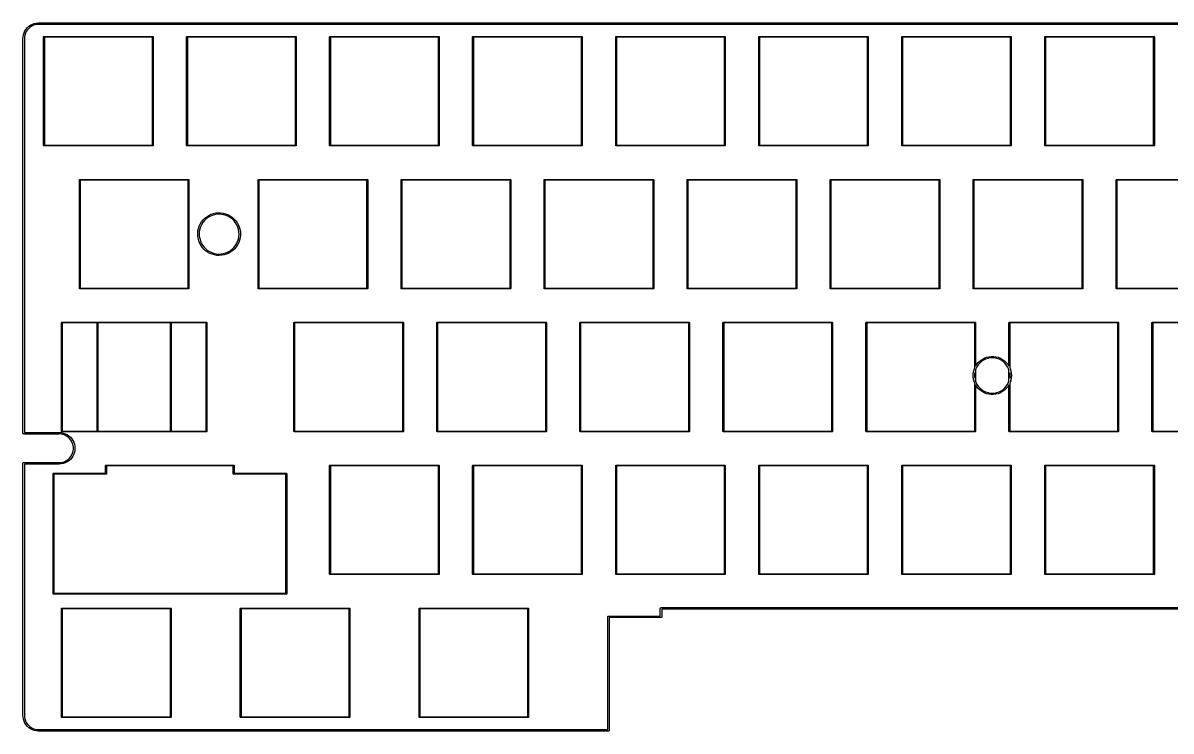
# Model space of a CAD drawing. Extents: x 0 to 11.3, y -3.7 to 0.
# Drawn here: x -0.02 to 6, y -3.73 to -0.02 of the extents above; entities that cross this region are included whole.
import ezdxf

# ---------------------------------------------------------------- set-up
doc = ezdxf.new("R2010")
doc.units = 0
doc.header["$MEASUREMENT"] = 0
doc.layers.add('BLACK', color=7, linetype='CONTINUOUS')

msp = doc.modelspace()

# ---------------------------------------------------------------- linework, layer by layer
at = {"layer": 'BLACK', "linetype": 'CONTINUOUS'}
for p, q in [((-0.0148, -0.0681), (-0.0102, -0.0585)), ((-0.0102, -0.0585), (-0.0044, -0.0495)), ((-0.0044, -0.0495), (0.0025, -0.0414)), ((0.0018, -0.0541), (-0.0035, -0.0622)), ((0.0081, -0.0468), (0.0018, -0.0541)), ((0.0025, -0.0414), (0.0105, -0.0342)), ((0.0152, -0.0403), (0.0081, -0.0468)), ((0.0105, -0.0342), (0.0193, -0.0282)), ((0.0232, -0.0348), (0.0152, -0.0403)), ((0.0193, -0.0282), (0.0288, -0.0233)), ((0.0318, -0.0304), (0.0232, -0.0348)), ((0.0288, -0.0233), (0.0389, -0.0198)), ((0.041, -0.0272), (0.0318, -0.0304)), ((0.0389, -0.0198), (0.0493, -0.0176)), ((0.0504, -0.0252), (0.041, -0.0272)), ((0.0493, -0.0176), (0.06, -0.0167)), ((0.0597, -0.0245), (0.0504, -0.0252)), ((0.06, -0.0246), (0.0597, -0.0245)), ((0.06, -0.0167), (0.06, -0.0167)), ((0.06, -0.0167), (0.06, -0.0167)), ((0.06, -0.0167), (11.19, -0.0167)), ((11.19, -0.0246), (0.06, -0.0246)), ((-0.0207, -0.0994), (-0.0201, -0.0888)), ((-0.0207, -2.1703), (-0.0207, -0.0994)), ((-0.0207, -0.0994), (-0.0207, -0.0994)), ((-0.0201, -0.0888), (-0.0182, -0.0783)), ((-0.0182, -0.0783), (-0.0148, -0.0681)), ((-0.0124, -0.0897), (-0.0129, -0.099)), ((-0.0129, -0.099), (-0.0128, -0.0994)), ((-0.0128, -0.0994), (-0.0128, -0.0994)), ((-0.0128, -0.0994), (-0.0128, -0.0994)), ((-0.0128, -0.0994), (-0.0128, -2.1663)), ((-0.0107, -0.0802), (-0.0124, -0.0897)), ((-0.0077, -0.071), (-0.0107, -0.0802)), ((-0.0035, -0.0622), (-0.0077, -0.071)), ((0.0876, -0.0896), (0.0882, -0.0882)), ((0.0876, -0.6604), (0.0876, -0.0896)), ((0.0882, -0.0882), (0.0896, -0.0876)), ((0.0896, -0.0876), (0.6604, -0.0876)), ((0.0915, -0.0915), (0.0915, -0.6585)), ((0.6585, -0.0915), (0.0915, -0.0915)), ((0.6585, -0.6585), (0.6585, -0.0915)), ((0.6604, -0.0876), (0.6618, -0.0882)), ((0.6618, -0.0882), (0.6624, -0.0896)), ((0.6624, -0.0896), (0.6624, -0.6604)), ((0.8376, -0.0896), (0.8382, -0.0882)), ((0.8376, -0.6604), (0.8376, -0.0896)), ((0.8382, -0.0882), (0.8396, -0.0876)), ((0.8396, -0.0876), (1.4104, -0.0876)), ((0.8415, -0.0915), (0.8415, -0.6585)), ((1.4085, -0.0915), (0.8415, -0.0915)), ((1.4085, -0.6585), (1.4085, -0.0915)), ((1.4104, -0.0876), (1.4118, -0.0882)), ((1.4118, -0.0882), (1.4124, -0.0896)), ((1.4124, -0.0896), (1.4124, -0.6604)), ((1.5876, -0.0896), (1.5882, -0.0882)), ((1.5876, -0.6604), (1.5876, -0.0896)), ((1.5882, -0.0882), (1.5896, -0.0876)), ((1.5896, -0.0876), (2.1604, -0.0876)), ((1.5915, -0.0915), (1.5915, -0.6585)), ((2.1585, -0.0915), (1.5915, -0.0915)), ((2.1585, -0.6585), (2.1585, -0.0915)), ((2.1604, -0.0876), (2.1618, -0.0882)), ((2.1618, -0.0882), (2.1624, -0.0896)), ((2.1624, -0.0896), (2.1624, -0.6604)), ((2.3376, -0.0896), (2.3382, -0.0882)), ((2.3376, -0.6604), (2.3376, -0.0896)), ((2.3382, -0.0882), (2.3396, -0.0876)), ((2.3396, -0.0876), (2.9104, -0.0876)), ((2.3415, -0.0915), (2.3415, -0.6585)), ((2.9085, -0.0915), (2.3415, -0.0915)), ((2.9085, -0.6585), (2.9085, -0.0915)), ((2.9104, -0.0876), (2.9118, -0.0882)), ((2.9118, -0.0882), (2.9124, -0.0896)), ((2.9124, -0.0896), (2.9124, -0.6604)), ((3.0876, -0.0896), (3.0882, -0.0882)), ((3.0876, -0.6604), (3.0876, -0.0896)), ((3.0882, -0.0882), (3.0896, -0.0876)), ((3.0896, -0.0876), (3.6604, -0.0876)), ((3.0915, -0.0915), (3.0915, -0.6585)), ((3.6585, -0.0915), (3.0915, -0.0915)), ((3.6585, -0.6585), (3.6585, -0.0915)), ((3.6604, -0.0876), (3.6618, -0.0882)), ((3.6618, -0.0882), (3.6624, -0.0896)), ((3.6624, -0.0896), (3.6624, -0.6604)), ((3.8376, -0.0896), (3.8382, -0.0882)), ((3.8376, -0.6604), (3.8376, -0.0896)), ((3.8382, -0.0882), (3.8396, -0.0876)), ((3.8396, -0.0876), (4.4104, -0.0876)), ((3.8415, -0.0915), (3.8415, -0.6585)), ((4.4085, -0.0915), (3.8415, -0.0915)), ((4.4085, -0.6585), (4.4085, -0.0915)), ((4.4104, -0.0876), (4.4118, -0.0882)), ((4.4118, -0.0882), (4.4124, -0.0896)), ((4.4124, -0.0896), (4.4124, -0.6604)), ((4.5876, -0.0896), (4.5882, -0.0882)), ((4.5876, -0.6604), (4.5876, -0.0896)), ((4.5882, -0.0882), (4.5896, -0.0876)), ((4.5896, -0.0876), (5.1604, -0.0876)), ((4.5915, -0.0915), (4.5915, -0.6585)), ((5.1585, -0.0915), (4.5915, -0.0915)), ((5.1585, -0.6585), (5.1585, -0.0915)), ((5.1604, -0.0876), (5.1618, -0.0882)), ((5.1618, -0.0882), (5.1624, -0.0896)), ((5.1624, -0.0896), (5.1624, -0.6604)), ((5.3376, -0.0896), (5.3382, -0.0882)), ((5.3376, -0.6604), (5.3376, -0.0896)), ((5.3382, -0.0882), (5.3396, -0.0876)), ((5.3396, -0.0876), (5.9104, -0.0876)), ((5.3415, -0.0915), (5.3415, -0.6585)), ((5.9085, -0.0915), (5.3415, -0.0915)), ((5.9085, -0.6585), (5.9085, -0.0915)), ((5.9104, -0.0876), (5.9118, -0.0882)), ((5.9118, -0.0882), (5.9124, -0.0896)), ((5.9124, -0.0896), (5.9124, -0.6604)), ((0.0882, -0.6618), (0.0876, -0.6604)), ((0.0896, -0.6624), (0.0882, -0.6618)), ((0.0915, -0.6585), (0.6585, -0.6585)), ((0.6618, -0.6618), (0.6604, -0.6624)), ((0.6624, -0.6604), (0.6618, -0.6618)), ((0.8382, -0.6618), (0.8376, -0.6604)), ((0.8396, -0.6624), (0.8382, -0.6618)), ((0.8415, -0.6585), (1.4085, -0.6585)), ((1.4118, -0.6618), (1.4104, -0.6624)), ((1.4124, -0.6604), (1.4118, -0.6618)), ((1.5882, -0.6618), (1.5876, -0.6604)), ((1.5896, -0.6624), (1.5882, -0.6618)), ((1.5915, -0.6585), (2.1585, -0.6585)), ((2.1618, -0.6618), (2.1604, -0.6624)), ((2.1624, -0.6604), (2.1618, -0.6618)), ((2.3382, -0.6618), (2.3376, -0.6604)), ((2.3396, -0.6624), (2.3382, -0.6618)), ((2.3415, -0.6585), (2.9085, -0.6585)), ((2.9118, -0.6618), (2.9104, -0.6624)), ((2.9124, -0.6604), (2.9118, -0.6618)), ((3.0882, -0.6618), (3.0876, -0.6604)), ((3.0896, -0.6624), (3.0882, -0.6618)), ((3.0915, -0.6585), (3.6585, -0.6585)), ((3.6618, -0.6618), (3.6604, -0.6624)), ((3.6624, -0.6604), (3.6618, -0.6618)), ((3.8382, -0.6618), (3.8376, -0.6604)), ((3.8396, -0.6624), (3.8382, -0.6618)), ((3.8415, -0.6585), (4.4085, -0.6585)), ((4.4118, -0.6618), (4.4104, -0.6624)), ((4.4124, -0.6604), (4.4118, -0.6618)), ((4.5882, -0.6618), (4.5876, -0.6604)), ((4.5896, -0.6624), (4.5882, -0.6618)), ((4.5915, -0.6585), (5.1585, -0.6585)), ((5.1618, -0.6618), (5.1604, -0.6624)), ((5.1624, -0.6604), (5.1618, -0.6618)), ((5.3382, -0.6618), (5.3376, -0.6604)), ((5.3396, -0.6624), (5.3382, -0.6618)), ((5.3415, -0.6585), (5.9085, -0.6585)), ((5.9118, -0.6618), (5.9104, -0.6624)), ((5.9124, -0.6604), (5.9118, -0.6618)), ((0.6604, -0.6624), (0.0896, -0.6624)), ((1.4104, -0.6624), (0.8396, -0.6624)), ((2.1604, -0.6624), (1.5896, -0.6624)), ((2.9104, -0.6624), (2.3396, -0.6624)), ((3.6604, -0.6624), (3.0896, -0.6624)), ((4.4104, -0.6624), (3.8396, -0.6624)), ((5.1604, -0.6624), (4.5896, -0.6624)), ((5.9104, -0.6624), (5.3396, -0.6624)), ((0.2751, -0.8396), (0.2757, -0.8382)), ((0.2751, -1.4104), (0.2751, -0.8396)), ((0.2757, -0.8382), (0.2771, -0.8376)), ((0.2771, -0.8376), (0.8479, -0.8376)), ((0.279, -0.8415), (0.279, -1.4085)), ((0.846, -0.8415), (0.279, -0.8415)), ((0.846, -1.4085), (0.846, -0.8415)), ((0.8479, -0.8376), (0.8493, -0.8382)), ((0.8493, -0.8382), (0.8499, -0.8396)), ((0.8499, -0.8396), (0.8499, -1.4104)), ((1.2126, -0.8396), (1.2132, -0.8382)), ((1.2126, -1.4104), (1.2126, -0.8396)), ((1.2132, -0.8382), (1.2146, -0.8376)), ((1.2146, -0.8376), (1.7854, -0.8376)), ((1.2165, -0.8415), (1.2165, -1.4085)), ((1.7835, -0.8415), (1.2165, -0.8415)), ((1.7835, -1.4085), (1.7835, -0.8415)), ((1.7854, -0.8376), (1.7868, -0.8382)), ((1.7868, -0.8382), (1.7874, -0.8396)), ((1.7874, -0.8396), (1.7874, -1.4104)), ((1.9626, -0.8396), (1.9632, -0.8382)), ((1.9626, -1.4104), (1.9626, -0.8396)), ((1.9632, -0.8382), (1.9646, -0.8376)), ((1.9646, -0.8376), (2.5354, -0.8376)), ((1.9665, -0.8415), (1.9665, -1.4085)), ((2.5335, -0.8415), (1.9665, -0.8415)), ((2.5335, -1.4085), (2.5335, -0.8415)), ((2.5354, -0.8376), (2.5368, -0.8382)), ((2.5368, -0.8382), (2.5374, -0.8396)), ((2.5374, -0.8396), (2.5374, -1.4104)), ((2.7126, -0.8396), (2.7132, -0.8382)), ((2.7126, -1.4104), (2.7126, -0.8396)), ((2.7132, -0.8382), (2.7146, -0.8376)), ((2.7146, -0.8376), (3.2854, -0.8376)), ((2.7165, -0.8415), (2.7165, -1.4085)), ((3.2835, -0.8415), (2.7165, -0.8415)), ((3.2835, -1.4085), (3.2835, -0.8415)), ((3.2854, -0.8376), (3.2868, -0.8382)), ((3.2868, -0.8382), (3.2874, -0.8396)), ((3.2874, -0.8396), (3.2874, -1.4104)), ((3.4626, -0.8396), (3.4632, -0.8382)), ((3.4626, -1.4104), (3.4626, -0.8396)), ((3.4632, -0.8382), (3.4646, -0.8376)), ((3.4646, -0.8376), (4.0354, -0.8376)), ((3.4665, -0.8415), (3.4665, -1.4085)), ((4.0335, -0.8415), (3.4665, -0.8415)), ((4.0335, -1.4085), (4.0335, -0.8415)), ((4.0354, -0.8376), (4.0368, -0.8382)), ((4.0368, -0.8382), (4.0374, -0.8396)), ((4.0374, -0.8396), (4.0374, -1.4104)), ((4.2126, -0.8396), (4.2132, -0.8382)), ((4.2126, -1.4104), (4.2126, -0.8396)), ((4.2132, -0.8382), (4.2146, -0.8376)), ((4.2146, -0.8376), (4.7854, -0.8376)), ((4.2165, -0.8415), (4.2165, -1.4085)), ((4.7835, -0.8415), (4.2165, -0.8415)), ((4.7835, -1.4085), (4.7835, -0.8415)), ((4.7854, -0.8376), (4.7868, -0.8382)), ((4.7868, -0.8382), (4.7874, -0.8396)), ((4.7874, -0.8396), (4.7874, -1.4104)), ((4.9626, -0.8396), (4.9632, -0.8382)), ((4.9626, -1.4104), (4.9626, -0.8396)), ((4.9632, -0.8382), (4.9646, -0.8376)), ((4.9646, -0.8376), (5.5354, -0.8376)), ((4.9665, -0.8415), (4.9665, -1.4085)), ((5.5335, -0.8415), (4.9665, -0.8415)), ((5.5335, -1.4085), (5.5335, -0.8415)), ((5.5354, -0.8376), (5.5368, -0.8382)), ((5.5368, -0.8382), (5.5374, -0.8396)), ((5.5374, -0.8396), (5.5374, -1.4104)), ((5.7126, -0.8396), (5.7132, -0.8382)), ((5.7126, -1.4104), (5.7126, -0.8396)), ((5.7132, -0.8382), (5.7146, -0.8376)), ((5.7146, -0.8376), (6.2854, -0.8376)), ((5.7165, -0.8415), (5.7165, -1.4085)), ((6.2835, -0.8415), (5.7165, -0.8415)), ((0.9538, -1.0267), (0.9655, -1.0211)), ((0.9655, -1.0211), (0.9777, -1.0169)), ((0.9835, -1.0234), (0.9714, -1.027)), ((0.9777, -1.0169), (0.9903, -1.0142)), ((0.9959, -1.0212), (0.9835, -1.0234)), ((0.9903, -1.0142), (1.0032, -1.0129)), ((1.0084, -1.0205), (0.9959, -1.0212)), ((1.0032, -1.0129), (1.0161, -1.0131)), ((1.021, -1.0213), (1.0084, -1.0205)), ((1.0161, -1.0131), (1.0289, -1.0148)), ((1.0333, -1.0236), (1.021, -1.0213)), ((1.0289, -1.0148), (1.0414, -1.0179)), ((1.0414, -1.0179), (1.0535, -1.0225)), ((1.0535, -1.0225), (1.065, -1.0284)), ((0.8995, -1.096), (0.9035, -1.0837)), ((0.9035, -1.0837), (0.909, -1.072)), ((0.909, -1.072), (0.9157, -1.061)), ((0.9158, -1.0756), (0.9105, -1.087)), ((0.9157, -1.061), (0.9237, -1.0508)), ((0.9224, -1.0649), (0.9158, -1.0756)), ((0.9302, -1.0551), (0.9224, -1.0649)), ((0.9237, -1.0508), (0.9328, -1.0416)), ((0.9392, -1.0462), (0.9302, -1.0551)), ((0.9328, -1.0416), (0.9429, -1.0335)), ((0.9491, -1.0386), (0.9392, -1.0462)), ((0.9429, -1.0335), (0.9538, -1.0267)), ((0.9599, -1.0321), (0.9491, -1.0386)), ((0.9714, -1.027), (0.9599, -1.0321)), ((1.0453, -1.0274), (1.0333, -1.0236)), ((1.0568, -1.0326), (1.0453, -1.0274)), ((1.0675, -1.0392), (1.0568, -1.0326)), ((1.065, -1.0284), (1.0757, -1.0356)), ((1.0774, -1.047), (1.0675, -1.0392)), ((1.0757, -1.0356), (1.0855, -1.044)), ((1.0863, -1.0559), (1.0774, -1.047)), ((1.0855, -1.044), (1.0943, -1.0535)), ((1.094, -1.0658), (1.0863, -1.0559)), ((1.1005, -1.0766), (1.094, -1.0658)), ((1.0943, -1.0535), (1.102, -1.0639)), ((1.1057, -1.0881), (1.1005, -1.0766)), ((1.102, -1.0639), (1.1084, -1.0751)), ((1.1084, -1.0751), (1.1135, -1.087)), ((0.8957, -1.1215), (0.8969, -1.1086)), ((0.8958, -1.1239), (0.8957, -1.1215)), ((0.8961, -1.1344), (0.8958, -1.1239)), ((0.8979, -1.1472), (0.8961, -1.1344)), ((0.8969, -1.1086), (0.8995, -1.096)), ((0.9042, -1.1114), (0.9034, -1.1239)), ((0.9034, -1.1239), (0.904, -1.1365)), ((0.904, -1.1365), (0.9061, -1.1489)), ((0.9066, -1.099), (0.9042, -1.1114)), ((0.9105, -1.087), (0.9066, -1.099)), ((1.1094, -1.1001), (1.1057, -1.0881)), ((1.1088, -1.1521), (1.1114, -1.1397)), ((1.1116, -1.1124), (1.1094, -1.1001)), ((1.1114, -1.1397), (1.1124, -1.1272)), ((1.1124, -1.125), (1.1116, -1.1124)), ((1.1124, -1.1272), (1.1124, -1.125)), ((1.1135, -1.087), (1.1171, -1.0994)), ((1.1171, -1.0994), (1.1193, -1.1121)), ((1.1199, -1.1321), (1.1183, -1.1449)), ((1.1193, -1.1121), (1.1201, -1.125)), ((1.1201, -1.125), (1.1199, -1.1321)), ((0.9012, -1.1597), (0.8979, -1.1472)), ((0.9059, -1.1717), (0.9012, -1.1597)), ((0.9119, -1.1831), (0.9059, -1.1717)), ((0.9061, -1.1489), (0.9097, -1.1609)), ((0.9097, -1.1609), (0.9147, -1.1724)), ((0.9192, -1.1938), (0.9119, -1.1831)), ((0.9147, -1.1724), (0.9211, -1.1833)), ((0.9277, -1.2035), (0.9192, -1.1938)), ((0.9211, -1.1833), (0.9288, -1.1933)), ((0.9373, -1.2122), (0.9277, -1.2035)), ((0.9288, -1.1933), (0.9375, -1.2023)), ((0.9375, -1.2023), (0.9473, -1.2102)), ((1.0758, -1.2045), (1.0848, -1.1958)), ((1.0897, -1.2018), (1.0803, -1.2107)), ((1.0848, -1.1958), (1.0928, -1.186)), ((1.0979, -1.1919), (1.0897, -1.2018)), ((1.0928, -1.186), (1.0995, -1.1753)), ((1.1051, -1.1811), (1.0979, -1.1919)), ((1.0995, -1.1753), (1.1049, -1.164)), ((1.1049, -1.164), (1.1088, -1.1521)), ((1.1108, -1.1696), (1.1051, -1.1811)), ((1.1153, -1.1574), (1.1108, -1.1696)), ((1.1183, -1.1449), (1.1153, -1.1574)), ((0.9478, -1.2197), (0.9373, -1.2122)), ((0.9473, -1.2102), (0.958, -1.2169)), ((0.959, -1.226), (0.9478, -1.2197)), ((0.958, -1.2169), (0.9694, -1.2222)), ((0.971, -1.231), (0.959, -1.226)), ((0.9694, -1.2222), (0.9814, -1.2261)), ((0.9834, -1.2345), (0.971, -1.231)), ((0.9814, -1.2261), (0.9937, -1.2286)), ((0.9961, -1.2366), (0.9834, -1.2345)), ((0.9937, -1.2286), (1.0062, -1.2295)), ((1.0091, -1.2372), (0.9961, -1.2366)), ((1.0062, -1.2295), (1.0188, -1.2289)), ((1.0219, -1.2363), (1.0091, -1.2372)), ((1.0188, -1.2289), (1.0312, -1.2269)), ((1.0346, -1.234), (1.0219, -1.2363)), ((1.0312, -1.2269), (1.0433, -1.2233)), ((1.047, -1.2302), (1.0346, -1.234)), ((1.0433, -1.2233), (1.0548, -1.2184)), ((1.0588, -1.225), (1.047, -1.2302)), ((1.0548, -1.2184), (1.0657, -1.2121)), ((1.07, -1.2185), (1.0588, -1.225)), ((1.0657, -1.2121), (1.0758, -1.2045)), ((1.0803, -1.2107), (1.07, -1.2185)), ((0.2757, -1.4118), (0.2751, -1.4104)), ((0.2771, -1.4124), (0.2757, -1.4118)), ((0.8479, -1.4124), (0.2771, -1.4124)), ((0.279, -1.4085), (0.846, -1.4085)), ((0.8493, -1.4118), (0.8479, -1.4124)), ((0.8499, -1.4104), (0.8493, -1.4118)), ((1.2132, -1.4118), (1.2126, -1.4104)), ((1.2146, -1.4124), (1.2132, -1.4118)), ((1.7854, -1.4124), (1.2146, -1.4124)), ((1.2165, -1.4085), (1.7835, -1.4085)), ((1.7868, -1.4118), (1.7854, -1.4124)), ((1.7874, -1.4104), (1.7868, -1.4118)), ((1.9632, -1.4118), (1.9626, -1.4104)), ((1.9646, -1.4124), (1.9632, -1.4118)), ((2.5354, -1.4124), (1.9646, -1.4124)), ((1.9665, -1.4085), (2.5335, -1.4085)), ((2.5368, -1.4118), (2.5354, -1.4124)), ((2.5374, -1.4104), (2.5368, -1.4118)), ((2.7132, -1.4118), (2.7126, -1.4104)), ((2.7146, -1.4124), (2.7132, -1.4118)), ((3.2854, -1.4124), (2.7146, -1.4124)), ((2.7165, -1.4085), (3.2835, -1.4085)), ((3.2868, -1.4118), (3.2854, -1.4124)), ((3.2874, -1.4104), (3.2868, -1.4118)), ((3.4632, -1.4118), (3.4626, -1.4104)), ((3.4646, -1.4124), (3.4632, -1.4118)), ((4.0354, -1.4124), (3.4646, -1.4124)), ((3.4665, -1.4085), (4.0335, -1.4085)), ((4.0368, -1.4118), (4.0354, -1.4124)), ((4.0374, -1.4104), (4.0368, -1.4118)), ((4.2132, -1.4118), (4.2126, -1.4104)), ((4.2146, -1.4124), (4.2132, -1.4118)), ((4.7854, -1.4124), (4.2146, -1.4124)), ((4.2165, -1.4085), (4.7835, -1.4085)), ((4.7868, -1.4118), (4.7854, -1.4124)), ((4.7874, -1.4104), (4.7868, -1.4118)), ((4.9632, -1.4118), (4.9626, -1.4104)), ((4.9646, -1.4124), (4.9632, -1.4118)), ((5.5354, -1.4124), (4.9646, -1.4124)), ((4.9665, -1.4085), (5.5335, -1.4085)), ((5.5368, -1.4118), (5.5354, -1.4124)), ((5.5374, -1.4104), (5.5368, -1.4118)), ((5.7132, -1.4118), (5.7126, -1.4104)), ((5.7146, -1.4124), (5.7132, -1.4118)), ((6.2854, -1.4124), (5.7146, -1.4124)), ((5.7165, -1.4085), (6.2835, -1.4085)), ((0.1813, -1.5896), (0.1819, -1.5882)), ((0.1813, -2.1604), (0.1813, -1.5896)), ((0.1819, -1.5882), (0.1833, -1.5876)), ((0.1833, -1.5876), (0.9417, -1.5876)), ((0.1853, -1.5915), (0.1853, -2.1585)), ((0.3688, -1.5915), (0.1853, -1.5915)), ((0.3688, -2.1585), (0.3688, -1.5915)), ((0.3728, -1.5915), (0.3728, -2.1585)), ((0.7522, -1.5915), (0.3728, -1.5915)), ((0.7522, -2.1585), (0.7522, -1.5915)), ((0.7562, -1.5915), (0.7562, -2.1585)), ((0.9397, -1.5915), (0.7562, -1.5915)), ((0.9397, -2.1585), (0.9397, -1.5915)), ((0.9417, -1.5876), (0.9431, -1.5882)), ((0.9431, -1.5882), (0.9437, -1.5896)), ((0.9437, -1.5896), (0.9437, -2.1604)), ((1.4001, -1.5896), (1.4007, -1.5882)), ((1.4001, -2.1604), (1.4001, -1.5896)), ((1.4007, -1.5882), (1.4021, -1.5876)), ((1.4021, -1.5876), (1.9729, -1.5876)), ((1.404, -1.5915), (1.404, -2.1585)), ((1.971, -1.5915), (1.404, -1.5915)), ((1.971, -2.1585), (1.971, -1.5915)), ((1.9729, -1.5876), (1.9743, -1.5882)), ((1.9743, -1.5882), (1.9749, -1.5896)), ((1.9749, -1.5896), (1.9749, -2.1604)), ((2.1501, -1.5896), (2.1507, -1.5882)), ((2.1501, -2.1604), (2.1501, -1.5896)), ((2.1507, -1.5882), (2.1521, -1.5876)), ((2.1521, -1.5876), (2.7229, -1.5876)), ((2.154, -1.5915), (2.154, -2.1585)), ((2.721, -1.5915), (2.154, -1.5915)), ((2.721, -2.1585), (2.721, -1.5915)), ((2.7229, -1.5876), (2.7243, -1.5882)), ((2.7243, -1.5882), (2.7249, -1.5896)), ((2.7249, -1.5896), (2.7249, -2.1604)), ((2.9001, -1.5896), (2.9007, -1.5882)), ((2.9001, -2.1604), (2.9001, -1.5896)), ((2.9007, -1.5882), (2.9021, -1.5876)), ((2.9021, -1.5876), (3.4729, -1.5876)), ((2.904, -1.5915), (2.904, -2.1585)), ((3.471, -1.5915), (2.904, -1.5915)), ((3.471, -2.1585), (3.471, -1.5915)), ((3.4729, -1.5876), (3.4743, -1.5882)), ((3.4743, -1.5882), (3.4749, -1.5896)), ((3.4749, -1.5896), (3.4749, -2.1604)), ((3.6501, -1.5896), (3.6507, -1.5882)), ((3.6501, -2.1604), (3.6501, -1.5896)), ((3.6507, -1.5882), (3.6521, -1.5876)), ((3.6521, -1.5876), (4.2229, -1.5876)), ((3.654, -1.5915), (3.654, -2.1585)), ((4.221, -1.5915), (3.654, -1.5915)), ((4.221, -2.1585), (4.221, -1.5915)), ((4.2229, -1.5876), (4.2243, -1.5882)), ((4.2243, -1.5882), (4.2249, -1.5896)), ((4.2249, -1.5896), (4.2249, -2.1604)), ((4.4001, -1.5896), (4.4007, -1.5882)), ((4.4001, -2.1604), (4.4001, -1.5896)), ((4.4007, -1.5882), (4.4021, -1.5876)), ((4.4021, -1.5876), (4.9729, -1.5876)), ((4.971, -1.5915), (4.404, -1.5915)), ((4.404, -1.5915), (4.404, -2.1585)), ((4.971, -1.8263), (4.971, -1.5915)), ((4.9729, -1.5876), (4.9743, -1.5882)), ((4.9743, -1.5882), (4.9749, -1.5896)), ((4.9749, -1.5896), (4.9749, -1.8182)), ((5.1501, -1.5896), (5.1507, -1.5882)), ((5.1501, -1.8182), (5.1501, -1.5896)), ((5.1507, -1.5882), (5.1521, -1.5876)), ((5.1521, -1.5876), (5.7229, -1.5876)), ((5.154, -1.5915), (5.154, -1.8263)), ((5.721, -1.5915), (5.154, -1.5915)), ((5.721, -2.1585), (5.721, -1.5915)), ((5.7229, -1.5876), (5.7243, -1.5882)), ((5.7243, -1.5882), (5.7249, -1.5896)), ((5.7249, -1.5896), (5.7249, -2.1604)), ((5.9001, -1.5896), (5.9007, -1.5882)), ((5.9001, -2.1604), (5.9001, -1.5896)), ((5.9007, -1.5882), (5.9021, -1.5876)), ((5.9021, -1.5876), (6.4729, -1.5876)), ((5.904, -1.5915), (5.904, -2.1585)), ((6.471, -1.5915), (5.904, -1.5915)), ((4.9813, -1.8081), (4.9893, -1.7984)), ((4.9969, -1.8016), (4.9889, -1.8107)), ((4.9893, -1.7984), (4.9985, -1.7898)), ((5.0061, -1.7936), (4.9969, -1.8016)), ((4.9985, -1.7898), (5.0087, -1.7824)), ((5.0161, -1.7868), (5.0061, -1.7936)), ((5.0087, -1.7824), (5.0198, -1.7763)), ((5.027, -1.7815), (5.0161, -1.7868)), ((5.0198, -1.7763), (5.0315, -1.7716)), ((5.0385, -1.7776), (5.027, -1.7815)), ((5.0315, -1.7716), (5.0437, -1.7685)), ((5.0504, -1.7752), (5.0385, -1.7776)), ((5.0437, -1.7685), (5.0562, -1.7669)), ((5.0625, -1.7744), (5.0504, -1.7752)), ((5.0562, -1.7669), (5.0688, -1.7669)), ((5.0746, -1.7752), (5.0625, -1.7744)), ((5.0688, -1.7669), (5.0813, -1.7685)), ((5.0865, -1.7776), (5.0746, -1.7752)), ((5.0813, -1.7685), (5.0935, -1.7716)), ((5.098, -1.7815), (5.0865, -1.7776)), ((5.0935, -1.7716), (5.1052, -1.7763)), ((5.1089, -1.7868), (5.098, -1.7815)), ((5.1052, -1.7763), (5.1163, -1.7824)), ((5.1189, -1.7936), (5.1089, -1.7868)), ((5.1163, -1.7824), (5.1265, -1.7898)), ((5.1281, -1.8016), (5.1189, -1.7936)), ((5.1265, -1.7898), (5.1357, -1.7984)), ((5.1361, -1.8107), (5.1281, -1.8016)), ((5.1357, -1.7984), (5.1437, -1.8081)), ((4.9621, -1.8671), (4.9629, -1.8545)), ((4.9629, -1.8545), (4.9653, -1.8422)), ((4.9653, -1.8422), (4.9692, -1.8302)), ((4.9692, -1.8302), (4.971, -1.8263)), ((4.9706, -1.855), (4.9698, -1.8671)), ((4.971, -1.8531), (4.9706, -1.855)), ((4.971, -1.8812), (4.971, -1.8531)), ((4.9749, -1.8182), (4.9813, -1.8081)), ((4.9768, -1.8317), (4.9749, -1.8374)), ((4.9749, -1.8374), (4.9749, -1.8969)), ((4.9822, -1.8208), (4.9768, -1.8317)), ((4.9889, -1.8107), (4.9822, -1.8208)), ((5.1428, -1.8208), (5.1361, -1.8107)), ((5.1482, -1.8317), (5.1428, -1.8208)), ((5.1437, -1.8081), (5.1501, -1.8182)), ((5.1501, -1.8373), (5.1482, -1.8317)), ((5.1501, -1.8969), (5.1501, -1.8373)), ((5.154, -1.8263), (5.1559, -1.8302)), ((5.1544, -1.855), (5.154, -1.8531)), ((5.154, -1.8531), (5.154, -1.8812)), ((5.1552, -1.8671), (5.1544, -1.855)), ((5.1559, -1.8302), (5.1597, -1.8422)), ((5.1597, -1.8422), (5.1621, -1.8545)), ((5.1621, -1.8545), (5.1629, -1.8671)), ((4.9629, -1.8797), (4.9621, -1.8671)), ((4.9653, -1.8921), (4.9629, -1.8797)), ((4.9692, -1.9041), (4.9653, -1.8921)), ((4.971, -1.9079), (4.9692, -1.9041)), ((4.9698, -1.8671), (4.9706, -1.8792)), ((4.9706, -1.8792), (4.971, -1.8812)), ((4.971, -2.1585), (4.971, -1.9079)), ((4.9749, -1.8969), (4.9768, -1.9026)), ((4.9813, -1.9261), (4.9749, -1.9161)), ((4.9749, -1.9161), (4.9749, -2.1604)), ((4.9768, -1.9026), (4.9822, -1.9135)), ((4.9893, -1.9359), (4.9813, -1.9261)), ((4.9822, -1.9135), (4.9889, -1.9236)), ((4.9889, -1.9236), (4.9969, -1.9327)), ((5.1281, -1.9327), (5.1361, -1.9236)), ((5.1437, -1.9261), (5.1357, -1.9359)), ((5.1361, -1.9236), (5.1428, -1.9135)), ((5.1428, -1.9135), (5.1482, -1.9026)), ((5.1501, -1.9161), (5.1437, -1.9261)), ((5.1482, -1.9026), (5.1501, -1.8969)), ((5.1501, -2.1604), (5.1501, -1.9161)), ((5.154, -1.8812), (5.1544, -1.8792)), ((5.1559, -1.9041), (5.154, -1.9079)), ((5.154, -1.9079), (5.154, -2.1585)), ((5.1544, -1.8792), (5.1552, -1.8671)), ((5.1597, -1.8921), (5.1559, -1.9041)), ((5.1621, -1.8797), (5.1597, -1.8921)), ((5.1629, -1.8671), (5.1621, -1.8797)), ((4.9985, -1.9445), (4.9893, -1.9359)), ((4.9969, -1.9327), (5.0061, -1.9407)), ((5.0087, -1.9519), (4.9985, -1.9445)), ((5.0061, -1.9407), (5.0161, -1.9474)), ((5.0198, -1.958), (5.0087, -1.9519)), ((5.0161, -1.9474), (5.027, -1.9528)), ((5.0315, -1.9626), (5.0198, -1.958)), ((5.027, -1.9528), (5.0385, -1.9567)), ((5.0437, -1.9657), (5.0315, -1.9626)), ((5.0385, -1.9567), (5.0504, -1.959)), ((5.0562, -1.9673), (5.0437, -1.9657)), ((5.0504, -1.959), (5.0625, -1.9599)), ((5.0688, -1.9673), (5.0562, -1.9673)), ((5.0625, -1.9599), (5.0746, -1.959)), ((5.0813, -1.9657), (5.0688, -1.9673)), ((5.0746, -1.959), (5.0865, -1.9567)), ((5.0935, -1.9626), (5.0813, -1.9657)), ((5.0865, -1.9567), (5.098, -1.9528)), ((5.1052, -1.958), (5.0935, -1.9626)), ((5.098, -1.9528), (5.1089, -1.9474)), ((5.1163, -1.9519), (5.1052, -1.958)), ((5.1089, -1.9474), (5.1189, -1.9407)), ((5.1265, -1.9445), (5.1163, -1.9519)), ((5.1189, -1.9407), (5.1281, -1.9327)), ((5.1357, -1.9359), (5.1265, -1.9445)), ((-0.0128, -2.1663), (0.1693, -2.1663)), ((0.1693, -2.1663), (0.1801, -2.1671)), ((0.1801, -2.1671), (0.1907, -2.1692)), ((0.1819, -2.1618), (0.1813, -2.1604)), ((0.1833, -2.1624), (0.1819, -2.1618)), ((0.9417, -2.1624), (0.1833, -2.1624)), ((0.1853, -2.1585), (0.3688, -2.1585)), ((0.3728, -2.1585), (0.7522, -2.1585)), ((0.7562, -2.1585), (0.9397, -2.1585)), ((0.9431, -2.1618), (0.9417, -2.1624)), ((0.9437, -2.1604), (0.9431, -2.1618)), ((1.4007, -2.1618), (1.4001, -2.1604)), ((1.4021, -2.1624), (1.4007, -2.1618)), ((1.9729, -2.1624), (1.4021, -2.1624)), ((1.404, -2.1585), (1.971, -2.1585)), ((1.9743, -2.1618), (1.9729, -2.1624)), ((1.9749, -2.1604), (1.9743, -2.1618)), ((2.1507, -2.1618), (2.1501, -2.1604)), ((2.1521, -2.1624), (2.1507, -2.1618)), ((2.7229, -2.1624), (2.1521, -2.1624)), ((2.154, -2.1585), (2.721, -2.1585)), ((2.7243, -2.1618), (2.7229, -2.1624)), ((2.7249, -2.1604), (2.7243, -2.1618)), ((2.9007, -2.1618), (2.9001, -2.1604)), ((2.9021, -2.1624), (2.9007, -2.1618)), ((3.4729, -2.1624), (2.9021, -2.1624)), ((2.904, -2.1585), (3.471, -2.1585)), ((3.4743, -2.1618), (3.4729, -2.1624)), ((3.4749, -2.1604), (3.4743, -2.1618)), ((3.6507, -2.1618), (3.6501, -2.1604)), ((3.6521, -2.1624), (3.6507, -2.1618)), ((4.2229, -2.1624), (3.6521, -2.1624)), ((3.654, -2.1585), (4.221, -2.1585)), ((4.2243, -2.1618), (4.2229, -2.1624)), ((4.2249, -2.1604), (4.2243, -2.1618)), ((4.4007, -2.1618), (4.4001, -2.1604)), ((4.4021, -2.1624), (4.4007, -2.1618)), ((4.9729, -2.1624), (4.4021, -2.1624)), ((4.404, -2.1585), (4.971, -2.1585)), ((4.9743, -2.1618), (4.9729, -2.1624)), ((4.9749, -2.1604), (4.9743, -2.1618)), ((5.1507, -2.1618), (5.1501, -2.1604)), ((5.1521, -2.1624), (5.1507, -2.1618)), ((5.7229, -2.1624), (5.1521, -2.1624)), ((5.154, -2.1585), (5.721, -2.1585)), ((5.7243, -2.1618), (5.7229, -2.1624)), ((5.7249, -2.1604), (5.7243, -2.1618)), ((5.9007, -2.1618), (5.9001, -2.1604)), ((5.9021, -2.1624), (5.9007, -2.1618)), ((6.4729, -2.1624), (5.9021, -2.1624)), ((5.904, -2.1585), (6.471, -2.1585)), ((-0.0205, -2.1709), (-0.0207, -2.1703)), ((-0.0205, -2.1715), (-0.0205, -2.1709)), ((-0.0201, -2.172), (-0.0205, -2.1715)), ((-0.0199, -2.1726), (-0.0201, -2.172)), ((-0.0194, -2.173), (-0.0199, -2.1726)), ((-0.019, -2.1735), (-0.0194, -2.173)), ((-0.0185, -2.1736), (-0.019, -2.1735)), ((-0.0179, -2.174), (-0.0185, -2.1736)), ((-0.0173, -2.174), (-0.0179, -2.174)), ((-0.0167, -2.1742), (-0.0173, -2.174)), ((0.1693, -2.1742), (-0.0167, -2.1742)), ((0.1697, -2.1741), (0.1693, -2.1742)), ((0.1795, -2.1747), (0.1697, -2.1741)), ((0.1895, -2.1768), (0.1795, -2.1747)), ((0.1992, -2.1803), (0.1895, -2.1768)), ((0.1907, -2.1692), (0.2009, -2.1726)), ((0.2082, -2.185), (0.1992, -2.1803)), ((0.2009, -2.1726), (0.2106, -2.1774)), ((0.2166, -2.1909), (0.2082, -2.185)), ((0.2106, -2.1774), (0.2196, -2.1834)), ((0.2241, -2.1978), (0.2166, -2.1909)), ((0.2196, -2.1834), (0.2278, -2.1905)), ((0.2305, -2.2058), (0.2241, -2.1978)), ((0.2278, -2.1905), (0.2349, -2.1987)), ((0.2359, -2.2145), (0.2305, -2.2058)), ((0.2349, -2.1987), (0.2409, -2.2077)), ((0.2399, -2.2239), (0.2359, -2.2145)), ((0.2427, -2.2338), (0.2399, -2.2239)), ((0.2409, -2.2077), (0.2457, -2.2174)), ((0.2457, -2.2174), (0.2492, -2.2276)), ((0.2492, -2.2276), (0.2513, -2.2382)), ((0.2305, -2.2923), (0.2359, -2.2835)), ((0.2359, -2.2835), (0.2399, -2.2741)), ((0.2399, -2.2741), (0.2427, -2.2643)), ((0.2457, -2.2807), (0.2409, -2.2904)), ((0.2441, -2.2439), (0.2427, -2.2338)), ((0.2427, -2.2643), (0.2441, -2.2541)), ((0.2441, -2.2541), (0.2441, -2.2439)), ((0.2492, -2.2704), (0.2457, -2.2807)), ((0.2513, -2.2598), (0.2492, -2.2704)), ((0.2513, -2.2382), (0.252, -2.249)), ((0.252, -2.249), (0.2513, -2.2598)), ((-0.0207, -2.3278), (-0.0205, -2.3272)), ((-0.0207, -3.6506), (-0.0207, -2.3278)), ((-0.0205, -2.3265), (-0.0201, -2.326)), ((-0.0205, -2.3272), (-0.0205, -2.3265)), ((-0.0201, -2.326), (-0.0199, -2.3254)), ((-0.0199, -2.3254), (-0.0194, -2.3251)), ((-0.0194, -2.3251), (-0.019, -2.3246)), ((-0.019, -2.3246), (-0.0185, -2.3244)), ((-0.0185, -2.3244), (-0.0179, -2.324)), ((-0.0179, -2.324), (-0.0173, -2.324)), ((-0.0173, -2.324), (-0.0167, -2.3238)), ((-0.0167, -2.3238), (0.1693, -2.3238)), ((0.1693, -2.3317), (-0.0128, -2.3317)), ((-0.0128, -2.3317), (-0.0128, -3.6506)), ((0.1693, -2.3238), (0.1697, -2.324)), ((0.1801, -2.331), (0.1693, -2.3317)), ((0.1697, -2.324), (0.1795, -2.3233)), ((0.1795, -2.3233), (0.1895, -2.3212)), ((0.1907, -2.3289), (0.1801, -2.331)), ((0.1895, -2.3212), (0.1992, -2.3178)), ((0.2009, -2.3254), (0.1907, -2.3289)), ((0.1992, -2.3178), (0.2082, -2.3131)), ((0.2106, -2.3206), (0.2009, -2.3254)), ((0.2082, -2.3131), (0.2166, -2.3072)), ((0.2196, -2.3146), (0.2106, -2.3206)), ((0.2166, -2.3072), (0.2241, -2.3002)), ((0.2278, -2.3075), (0.2196, -2.3146)), ((0.2241, -2.3002), (0.2305, -2.2923)), ((0.2349, -2.2994), (0.2278, -2.3075)), ((0.2409, -2.2904), (0.2349, -2.2994)), ((0.413, -2.3396), (0.4137, -2.3379)), ((0.413, -2.3805), (0.413, -2.3396)), ((0.4137, -2.3379), (0.4154, -2.3372)), ((0.4154, -2.3372), (1.0846, -2.3372)), ((1.0823, -2.3419), (0.4177, -2.3419)), ((0.4177, -2.3419), (0.4177, -2.3829)), ((1.0823, -2.3829), (1.0823, -2.3419)), ((1.0846, -2.3372), (1.0863, -2.3379)), ((1.0863, -2.3379), (1.087, -2.3396)), ((1.087, -2.3396), (1.087, -2.3805)), ((1.5876, -2.3396), (1.5882, -2.3382)), ((1.5876, -2.9104), (1.5876, -2.3396)), ((1.5882, -2.3382), (1.5896, -2.3376)), ((1.5896, -2.3376), (2.1604, -2.3376)), ((1.5915, -2.3415), (1.5915, -2.9085)), ((2.1585, -2.3415), (1.5915, -2.3415)), ((2.1585, -2.9085), (2.1585, -2.3415)), ((2.1604, -2.3376), (2.1618, -2.3382)), ((2.1618, -2.3382), (2.1624, -2.3396)), ((2.1624, -2.3396), (2.1624, -2.9104)), ((2.3376, -2.3396), (2.3382, -2.3382)), ((2.3376, -2.9104), (2.3376, -2.3396)), ((2.3382, -2.3382), (2.3396, -2.3376)), ((2.3396, -2.3376), (2.9104, -2.3376)), ((2.3415, -2.3415), (2.3415, -2.9085)), ((2.9085, -2.3415), (2.3415, -2.3415)), ((2.9085, -2.9085), (2.9085, -2.3415)), ((2.9104, -2.3376), (2.9118, -2.3382)), ((2.9118, -2.3382), (2.9124, -2.3396)), ((2.9124, -2.3396), (2.9124, -2.9104)), ((3.0876, -2.3396), (3.0882, -2.3382)), ((3.0876, -2.9104), (3.0876, -2.3396)), ((3.0882, -2.3382), (3.0896, -2.3376)), ((3.0896, -2.3376), (3.6604, -2.3376)), ((3.0915, -2.3415), (3.0915, -2.9085)), ((3.6585, -2.3415), (3.0915, -2.3415)), ((3.6585, -2.9085), (3.6585, -2.3415)), ((3.6604, -2.3376), (3.6618, -2.3382)), ((3.6618, -2.3382), (3.6624, -2.3396)), ((3.6624, -2.3396), (3.6624, -2.9104)), ((3.8376, -2.3396), (3.8382, -2.3382)), ((3.8376, -2.9104), (3.8376, -2.3396)), ((3.8382, -2.3382), (3.8396, -2.3376)), ((3.8396, -2.3376), (4.4104, -2.3376)), ((3.8415, -2.3415), (3.8415, -2.9085)), ((4.4085, -2.3415), (3.8415, -2.3415)), ((4.4085, -2.9085), (4.4085, -2.3415)), ((4.4104, -2.3376), (4.4118, -2.3382)), ((4.4118, -2.3382), (4.4124, -2.3396)), ((4.4124, -2.3396), (4.4124, -2.9104)), ((4.5876, -2.3396), (4.5882, -2.3382)), ((4.5876, -2.9104), (4.5876, -2.3396)), ((4.5882, -2.3382), (4.5896, -2.3376)), ((4.5896, -2.3376), (5.1604, -2.3376)), ((4.5915, -2.3415), (4.5915, -2.9085)), ((5.1585, -2.3415), (4.5915, -2.3415)), ((5.1585, -2.9085), (5.1585, -2.3415)), ((5.1604, -2.3376), (5.1618, -2.3382)), ((5.1618, -2.3382), (5.1624, -2.3396)), ((5.1624, -2.3396), (5.1624, -2.9104)), ((5.3376, -2.3396), (5.3382, -2.3382)), ((5.3376, -2.9104), (5.3376, -2.3396)), ((5.3382, -2.3382), (5.3396, -2.3376)), ((5.3396, -2.3376), (5.9104, -2.3376)), ((5.3415, -2.3415), (5.3415, -2.9085)), ((5.9085, -2.3415), (5.3415, -2.3415)), ((5.9085, -2.9085), (5.9085, -2.3415)), ((5.9104, -2.3376), (5.9118, -2.3382)), ((5.9118, -2.3382), (5.9124, -2.3396)), ((5.9124, -2.3396), (5.9124, -2.9104)), ((0.1374, -2.3829), (0.1381, -2.3812)), ((0.1374, -3.0128), (0.1374, -2.3829)), ((0.1381, -2.3812), (0.1398, -2.3805)), ((0.1398, -2.3805), (0.413, -2.3805)), ((0.4154, -2.3852), (0.1421, -2.3852)), ((0.1421, -2.3852), (0.1421, -3.0104)), ((0.417, -2.3845), (0.4154, -2.3852)), ((0.4177, -2.3829), (0.417, -2.3845)), ((1.083, -2.3845), (1.0823, -2.3829)), ((1.0846, -2.3852), (1.083, -2.3845)), ((1.3579, -2.3852), (1.0846, -2.3852)), ((1.087, -2.3805), (1.3602, -2.3805)), ((1.3579, -3.0104), (1.3579, -2.3852)), ((1.3602, -2.3805), (1.3619, -2.3812)), ((1.3619, -2.3812), (1.3626, -2.3829)), ((1.3626, -2.3829), (1.3626, -3.0128)), ((1.5882, -2.9118), (1.5876, -2.9104)), ((1.5896, -2.9124), (1.5882, -2.9118)), ((2.1604, -2.9124), (1.5896, -2.9124)), ((1.5915, -2.9085), (2.1585, -2.9085)), ((2.1618, -2.9118), (2.1604, -2.9124)), ((2.1624, -2.9104), (2.1618, -2.9118)), ((2.3382, -2.9118), (2.3376, -2.9104)), ((2.3396, -2.9124), (2.3382, -2.9118)), ((2.9104, -2.9124), (2.3396, -2.9124)), ((2.3415, -2.9085), (2.9085, -2.9085)), ((2.9118, -2.9118), (2.9104, -2.9124)), ((2.9124, -2.9104), (2.9118, -2.9118)), ((3.0882, -2.9118), (3.0876, -2.9104)), ((3.0896, -2.9124), (3.0882, -2.9118)), ((3.6604, -2.9124), (3.0896, -2.9124)), ((3.0915, -2.9085), (3.6585, -2.9085)), ((3.6618, -2.9118), (3.6604, -2.9124)), ((3.6624, -2.9104), (3.6618, -2.9118)), ((3.8382, -2.9118), (3.8376, -2.9104)), ((3.8396, -2.9124), (3.8382, -2.9118)), ((4.4104, -2.9124), (3.8396, -2.9124)), ((3.8415, -2.9085), (4.4085, -2.9085)), ((4.4118, -2.9118), (4.4104, -2.9124)), ((4.4124, -2.9104), (4.4118, -2.9118)), ((4.5882, -2.9118), (4.5876, -2.9104)), ((4.5896, -2.9124), (4.5882, -2.9118)), ((5.1604, -2.9124), (4.5896, -2.9124)), ((4.5915, -2.9085), (5.1585, -2.9085)), ((5.1618, -2.9118), (5.1604, -2.9124)), ((5.1624, -2.9104), (5.1618, -2.9118)), ((5.3382, -2.9118), (5.3376, -2.9104)), ((5.3396, -2.9124), (5.3382, -2.9118)), ((5.9104, -2.9124), (5.3396, -2.9124)), ((5.3415, -2.9085), (5.9085, -2.9085)), ((5.9118, -2.9118), (5.9104, -2.9124)), ((5.9124, -2.9104), (5.9118, -2.9118)), ((0.1381, -3.0145), (0.1374, -3.0128)), ((0.1398, -3.0152), (0.1381, -3.0145)), ((1.3602, -3.0152), (0.1398, -3.0152)), ((0.1421, -3.0104), (1.3579, -3.0104)), ((1.3619, -3.0145), (1.3602, -3.0152)), ((1.3626, -3.0128), (1.3619, -3.0145)), ((0.1813, -3.0896), (0.1819, -3.0882)), ((0.1813, -3.6604), (0.1813, -3.0896)), ((0.1819, -3.0882), (0.1833, -3.0876)), ((0.1833, -3.0876), (0.7542, -3.0876)), ((0.1853, -3.0915), (0.1853, -3.6585)), ((0.7522, -3.0915), (0.1853, -3.0915)), ((0.7522, -3.6585), (0.7522, -3.0915)), ((0.7542, -3.0876), (0.7556, -3.0882)), ((0.7556, -3.0882), (0.7562, -3.0896)), ((0.7562, -3.0896), (0.7562, -3.6604)), ((1.1188, -3.0896), (1.1194, -3.0882)), ((1.1188, -3.6604), (1.1188, -3.0896)), ((1.1194, -3.0882), (1.1208, -3.0876)), ((1.1208, -3.0876), (1.6917, -3.0876)), ((1.1228, -3.0915), (1.1228, -3.6585)), ((1.6897, -3.0915), (1.1228, -3.0915)), ((1.6897, -3.6585), (1.6897, -3.0915)), ((1.6917, -3.0876), (1.6931, -3.0882)), ((1.6931, -3.0882), (1.6937, -3.0896)), ((1.6937, -3.0896), (1.6937, -3.6604)), ((2.0564, -3.0896), (2.0569, -3.0882)), ((2.0564, -3.6604), (2.0564, -3.0896)), ((2.0569, -3.0882), (2.0583, -3.0876)), ((2.0583, -3.0876), (2.6292, -3.0876)), ((2.0603, -3.0915), (2.0603, -3.6585)), ((2.6272, -3.0915), (2.0603, -3.0915)), ((2.6272, -3.6585), (2.6272, -3.0915)), ((2.6292, -3.0876), (2.6306, -3.0882)), ((2.6306, -3.0882), (2.6311, -3.0896)), ((2.6311, -3.0896), (2.6311, -3.6604)), ((3.0473, -3.1312), (3.0476, -3.1307)), ((3.0476, -3.1307), (3.0482, -3.1305)), ((3.0482, -3.1305), (3.0487, -3.1301)), ((3.0487, -3.1301), (3.0494, -3.1301)), ((3.0494, -3.1301), (3.05, -3.1299)), ((3.05, -3.1299), (3.3216, -3.1299)), ((3.3216, -3.0896), (3.3218, -3.089)), ((3.3216, -3.1299), (3.3216, -3.0896)), ((3.3218, -3.0884), (3.3222, -3.0878)), ((3.3218, -3.089), (3.3218, -3.0884)), ((3.3222, -3.0878), (3.3224, -3.0873)), ((3.3224, -3.0873), (3.3229, -3.0869)), ((3.3229, -3.0869), (3.3232, -3.0864)), ((3.3232, -3.0864), (3.3238, -3.0862)), ((3.3238, -3.0862), (3.3243, -3.0858)), ((3.3243, -3.0858), (3.325, -3.0858)), ((3.325, -3.0858), (3.3255, -3.0856)), ((3.3255, -3.0856), (6.987, -3.0856)), ((6.983, -3.0935), (3.3295, -3.0935)), ((3.3295, -3.0935), (3.3295, -3.1339)), ((3.046, -3.1339), (3.0462, -3.1333)), ((3.046, -3.7254), (3.046, -3.1339)), ((3.0462, -3.1326), (3.0466, -3.1321)), ((3.0462, -3.1333), (3.0462, -3.1326)), ((3.0466, -3.1321), (3.0468, -3.1315)), ((3.0468, -3.1315), (3.0473, -3.1312)), ((3.3255, -3.1378), (3.0539, -3.1378)), ((3.0539, -3.1378), (3.0539, -3.7293)), ((3.3261, -3.1376), (3.3255, -3.1378)), ((3.3268, -3.1376), (3.3261, -3.1376)), ((3.3273, -3.1372), (3.3268, -3.1376)), ((3.3279, -3.137), (3.3273, -3.1372)), ((3.3282, -3.1365), (3.3279, -3.137)), ((3.3287, -3.1362), (3.3282, -3.1365)), ((3.3289, -3.1356), (3.3287, -3.1362)), ((3.3293, -3.1351), (3.3289, -3.1356)), ((3.3295, -3.1339), (3.3293, -3.1345)), ((3.3293, -3.1345), (3.3293, -3.1351)), ((-0.0201, -3.6612), (-0.0207, -3.6506)), ((-0.0207, -3.6506), (-0.0207, -3.6506)), ((-0.0182, -3.6717), (-0.0201, -3.6612)), ((-0.0148, -3.6819), (-0.0182, -3.6717)), ((-0.0128, -3.6506), (-0.0129, -3.6511)), ((-0.0129, -3.6511), (-0.0124, -3.6603)), ((-0.0128, -3.6506), (-0.0128, -3.6506)), ((-0.0128, -3.6506), (-0.0128, -3.6506)), ((-0.0124, -3.6603), (-0.0107, -3.6698)), ((-0.0107, -3.6698), (-0.0077, -3.679)), ((0.1819, -3.6618), (0.1813, -3.6604)), ((0.1833, -3.6624), (0.1819, -3.6618)), ((0.7542, -3.6624), (0.1833, -3.6624)), ((0.1853, -3.6585), (0.7522, -3.6585)), ((0.7556, -3.6618), (0.7542, -3.6624)), ((0.7562, -3.6604), (0.7556, -3.6618)), ((1.1194, -3.6618), (1.1188, -3.6604)), ((1.1208, -3.6624), (1.1194, -3.6618)), ((1.6917, -3.6624), (1.1208, -3.6624)), ((1.1228, -3.6585), (1.6897, -3.6585)), ((1.6931, -3.6618), (1.6917, -3.6624)), ((1.6937, -3.6604), (1.6931, -3.6618)), ((2.0569, -3.6618), (2.0564, -3.6604)), ((2.0583, -3.6624), (2.0569, -3.6618)), ((2.6292, -3.6624), (2.0583, -3.6624)), ((2.0603, -3.6585), (2.6272, -3.6585)), ((2.6306, -3.6618), (2.6292, -3.6624)), ((2.6311, -3.6604), (2.6306, -3.6618)), ((-0.0102, -3.6915), (-0.0148, -3.6819)), ((-0.0044, -3.7005), (-0.0102, -3.6915)), ((-0.0077, -3.679), (-0.0035, -3.6878)), ((0.0025, -3.7086), (-0.0044, -3.7005)), ((-0.0035, -3.6878), (0.0018, -3.6959)), ((0.0018, -3.6959), (0.0081, -3.7032)), ((0.0105, -3.7158), (0.0025, -3.7086)), ((0.0081, -3.7032), (0.0152, -3.7097)), ((0.0193, -3.7218), (0.0105, -3.7158)), ((0.0152, -3.7097), (0.0232, -3.7152)), ((0.0288, -3.7267), (0.0193, -3.7218)), ((0.0232, -3.7152), (0.0318, -3.7196)), ((0.0389, -3.7302), (0.0288, -3.7267)), ((0.0318, -3.7196), (0.041, -3.7228)), ((0.0493, -3.7324), (0.0389, -3.7302)), ((0.041, -3.7228), (0.0504, -3.7248)), ((0.06, -3.7333), (0.0493, -3.7324)), ((0.0504, -3.7248), (0.0597, -3.7255)), ((0.0597, -3.7255), (0.06, -3.7254)), ((0.06, -3.7254), (3.046, -3.7254)), ((3.0517, -3.7327), (3.0512, -3.7331)), ((3.0523, -3.7325), (3.0517, -3.7327)), ((3.0526, -3.732), (3.0523, -3.7325)), ((3.0532, -3.7317), (3.0526, -3.732)), ((3.0533, -3.7311), (3.0532, -3.7317)), ((3.0537, -3.7306), (3.0533, -3.7311)), ((3.0539, -3.7293), (3.0537, -3.7299)), ((3.0537, -3.7299), (3.0537, -3.7306)), ((3.05, -3.7333), (0.06, -3.7333)), ((0.06, -3.7333), (0.06, -3.7333)), ((0.06, -3.7333), (0.06, -3.7333)), ((3.0505, -3.7331), (3.05, -3.7333)), ((3.0512, -3.7331), (3.0505, -3.7331))]:
    msp.add_line(p, q, dxfattribs=at)

doc.saveas('drawing.dxf')
